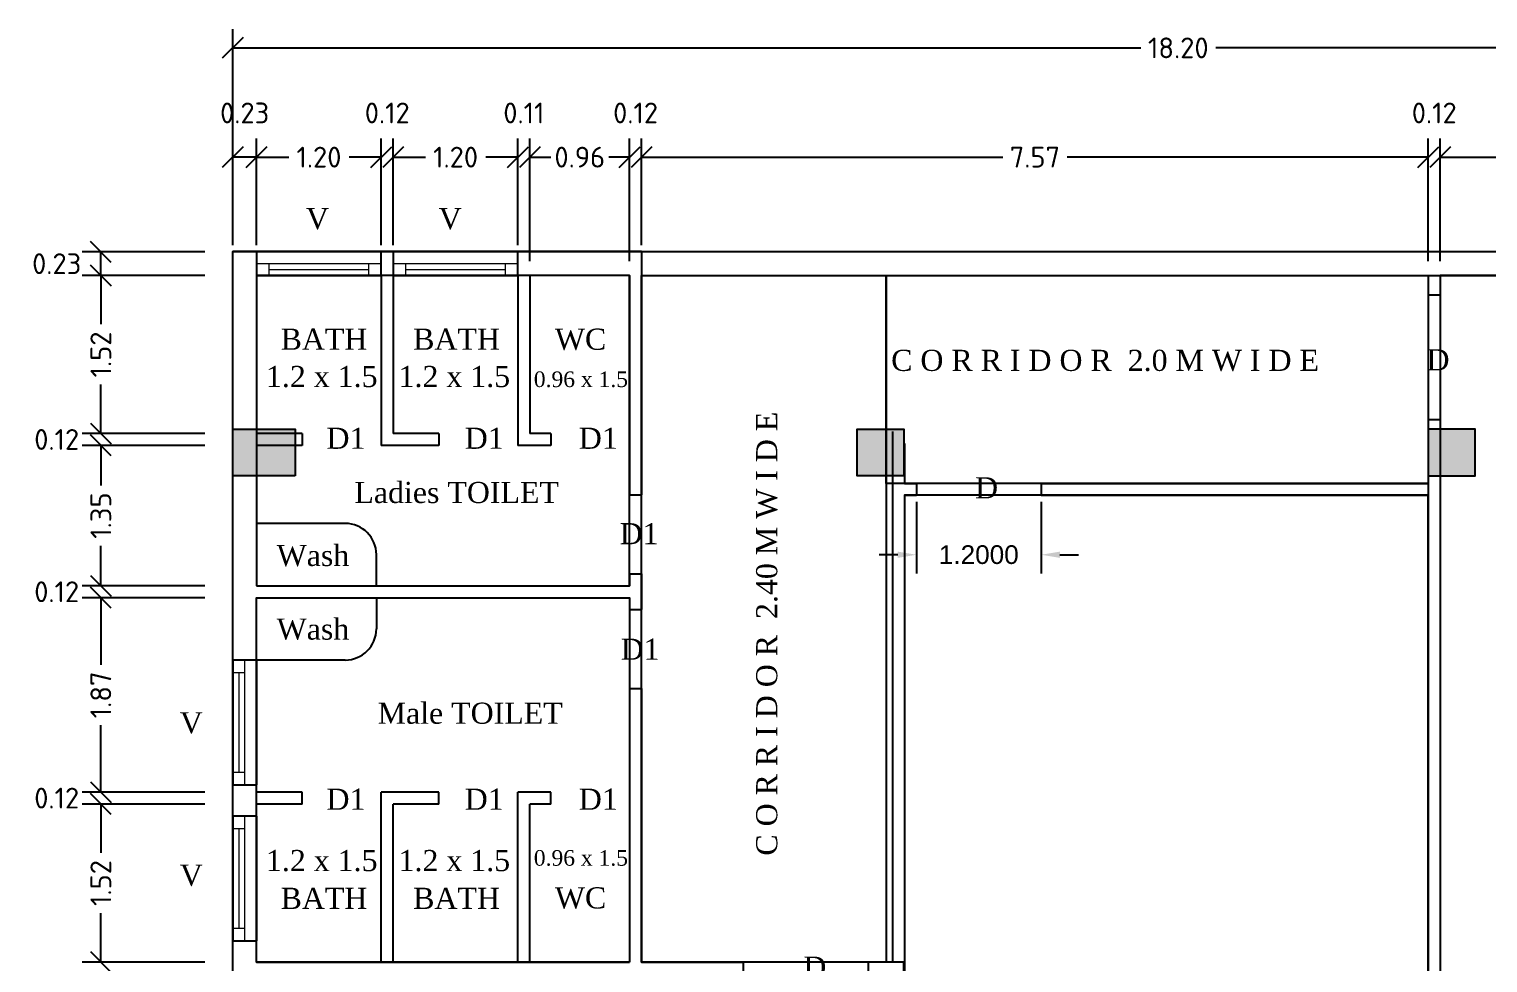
# Model space of a CAD drawing. Header units: metres. Extents: x 33037 to 87500, y -4470 to 25.
# Drawn here: x 87451.09 to 87465.13, y -4437.47 to -4428.49 of the extents above; entities that cross this region are included whole.
import ezdxf

# ---------------------------------------------------------------- set-up
doc = ezdxf.new("R2010")
doc.units = ezdxf.units.M
doc.header["$MEASUREMENT"] = 0
for name, color, linetype in [('BLK_1_FLR_1_BLT_UP_AREA', 18, 'Continuous'), ('BLK_1_FLR_1_CARPET_AREA', 18, 'Continuous'), ('BLK_1_FLR_1_EXIT_WIDTH_DOOR', 2, 'Continuous'), ('BLK_1_FLR_1_REGULAR_ROOM_1', 117, 'Continuous'), ('BLK_1_FLR_1_REGULAR_ROOM_2', 117, 'Continuous'), ('BLK_1_FLR_4_ROOF_AREA', 54, 'Continuous'), ('INVA-COLUMN', 1, 'Continuous')]:
    doc.layers.add(name, color=color, linetype=linetype)
for name, color, linetype, lineweight in [('BLK_1_LVL_1_BLDG_FOOT_PRINT', 1, 'Continuous', 5), ('INVA-HATCH', 251, 'Continuous', 5), ('INVA-WINDOW', 153, 'Continuous', 20)]:
    doc.layers.add(name, color=color, linetype=linetype, lineweight=lineweight)
doc.styles.add('ISO Proportional', font='isocpeur.ttf')
doc.styles.add('ROMANS', font='times.ttf')
doc.styles.get("Standard").update_dxf_attribs({"font": 'arial.ttf'})
doc.dimstyles.get("Standard").update_dxf_attribs({"dimtxt": 0.18, "dimasz": 0.18, "dimexe": 0.18, "dimexo": 0.0625, "dimgap": 0.09, "dimtad": 0, "dimtih": 1, "dimtoh": 1, "dimdec": 4, "dimzin": 0, "dimdsep": 46, "dimtxsty": 'Standard', "dimcen": 0.09, "dimadec": 0, "dimazin": 0, "dimtfac": 1, "dimtdec": 4, "dimtofl": 0, "dimtmove": 0, "dimatfit": 3, "dimfxl": 0, "dimtolj": 1, "dimtzin": 0, "dimarcsym": 0})
doc.dimstyles.new('T-roman', dxfattribs={"dimtxt": 0.2, "dimasz": 0.2, "dimexe": 0.18, "dimexo": 0.0625, "dimgap": 0.09, "dimtad": 0, "dimtoh": 1, "dimzin": 0, "dimdsep": 46, "dimtxsty": 'ISO Proportional', "dimblk": 'OBLIQUE', "dimcen": 0.09, "dimclrd": 5, "dimclre": 2, "dimclrt": 7, "dimadec": 0, "dimazin": 0, "dimtfac": 1, "dimtofl": 0, "dimtmove": 2, "dimatfit": 3, "dimldrblk": 'OBLIQUE', "dimfxl": 0, "dimtolj": 1, "dimtzin": 0, "dimarcsym": 0})

# ---------------------------------------------------------------- blocks, each defined once
blk = doc.blocks.new('4 col')
at = {"layer": 'INVA-HATCH', "ltscale": 2}
h = blk.add_hatch(color=253, dxfattribs=at)
h.dxf.hatch_style = 1
h.paths.add_polyline_path([(-5051471, 2224207), (-5051471, 2224807), (-5051921, 2224807), (-5051921, 2224207)])
h.paths.add_polyline_path([(-5044526, 2224207), (-5044526, 2224807), (-5044976, 2224807), (-5044976, 2224207)])
h.paths.add_polyline_path([(-5044526, 2219807), (-5044526, 2220257), (-5044976, 2220257), (-5044976, 2219807)])
h.paths.add_polyline_path([(-5051471, 2219807), (-5051471, 2220257), (-5051921, 2220257), (-5051921, 2219807)])
h.paths.add_polyline_path([(-5035678, 2224207), (-5035678, 2224807), (-5036128, 2224807), (-5036128, 2224207)])
h.paths.add_polyline_path([(-5035678, 2219807), (-5035678, 2220257), (-5036128, 2220257), (-5036128, 2219807)])
h.paths.add_polyline_path([(-5027728, 2224207), (-5027728, 2224807), (-5028178, 2224807), (-5028178, 2224207)])
h.paths.add_polyline_path([(-5027728, 2219807), (-5027728, 2220257), (-5028178, 2220257), (-5028178, 2219807)])
h.paths.add_polyline_path([(-5027728, 2214311), (-5027728, 2214761), (-5028178, 2214761), (-5028178, 2214311)])
h.paths.add_polyline_path([(-5027728, 2208301), (-5027728, 2208901), (-5028178, 2208901), (-5028178, 2208301)])
h.paths.add_polyline_path([(-5051471, 2208901), (-5051471, 2208301), (-5051921, 2208301), (-5051921, 2208901)])
h.paths.add_polyline_path([(-5051471, 2214761), (-5051471, 2214311), (-5051921, 2214311), (-5051921, 2214761)])
at = {"layer": 'INVA-COLUMN'}
for points in [[(-5051471, 2219807), (-5051471, 2220257), (-5051921, 2220257), (-5051921, 2219807)], [(-5051471, 2214761), (-5051471, 2214311), (-5051921, 2214311), (-5051921, 2214761)], [(-5051471, 2208901), (-5051471, 2208301), (-5051921, 2208301), (-5051921, 2208901)]]:
    blk.add_lwpolyline(points, close=True, dxfattribs=at)
blk = doc.blocks.new('window 4 feet')
at = {"layer": 'INVA-WINDOW', "ltscale": 4}
for p, q in [((330582.01, 65403.36), (330630, 65403.36)), ((330582.01, 65398.86), (330630, 65398.86)), ((330586.81, 65394.36), (330586.81, 65398.86)), ((330625.2, 65394.36), (330625.2, 65398.86)), ((330582.01, 65394.36), (330630, 65394.36)), ((330586.81, 65396.61), (330625.2, 65396.61))]:
    blk.add_line(p, q, dxfattribs=at)
blk = doc.blocks.new('_Oblique')
at = {"color": 0, "linetype": 'ByBlock', "lineweight": -2}
blk.add_line((-0.5, -0.5), (0.5, 0.5), dxfattribs=at)
blk = doc.blocks.new('*D297')
at = {"color": 2, "lineweight": -2}
for p, q in [((87452.78, -4430.634), (87451.6, -4430.634)), ((87452.78, -4430.86), (87451.6, -4430.86))]:
    blk.add_line(p, q, dxfattribs=at)
at = {"color": 5, "lineweight": -2}
blk.add_line((87451.78, -4430.86), (87451.78, -4430.634), dxfattribs=at)
at = {"layer": 'DEFPOINTS', "color": 0}
for p in [(87451.78, -4430.634), (87453.279, -4430.634), (87453.279, -4430.86)]:
    blk.add_point(p, dxfattribs=at)
at = {"color": 5, "lineweight": -2, "xscale": 0.2, "yscale": 0.2, "zscale": 0.2}
for p, rotation in [((87451.78, -4430.634), 90), ((87451.78, -4430.86), 270)]:
    blk.add_blockref('_Oblique', p, dxfattribs=dict(at, rotation=rotation))
at = {"color": 7, "insert": (87451.355, -4430.747), "char_height": 0.2, "attachment_point": 5, "style": 'ISO Proportional'}
blk.add_mtext('\\A1;0.23', dxfattribs=at)
blk = doc.blocks.new('*D306')
at = {"color": 2, "lineweight": -2}
for p, q in [((87453.049, -4430.568), (87453.049, -4429.542)), ((87453.279, -4430.568), (87453.279, -4429.542))]:
    blk.add_line(p, q, dxfattribs=at)
at = {"color": 5, "lineweight": -2}
blk.add_line((87453.279, -4429.722), (87453.049, -4429.722), dxfattribs=at)
at = {"layer": 'DEFPOINTS', "color": 0}
for p in [(87453.049, -4429.722), (87453.049, -4430.63), (87453.279, -4430.63)]:
    blk.add_point(p, dxfattribs=at)
at = {"color": 5, "lineweight": -2, "xscale": 0.2, "yscale": 0.2, "zscale": 0.2}
for p, rotation in [((87453.049, -4429.722), 180.0000366902154), ((87453.279, -4429.722), 3.66902154258e-05)]:
    blk.add_blockref('_Oblique', p, dxfattribs=dict(at, rotation=rotation))
at = {"color": 7, "insert": (87453.164, -4429.297), "char_height": 0.2, "attachment_point": 5, "style": 'ISO Proportional'}
blk.add_mtext('\\A1;0.23', dxfattribs=at)
blk = doc.blocks.new('*D307')
at = {"color": 2, "lineweight": -2}
for p, q in [((87453.279, -4430.568), (87453.279, -4429.542)), ((87454.479, -4430.568), (87454.479, -4429.542))]:
    blk.add_line(p, q, dxfattribs=at)
at = {"color": 5, "lineweight": -2}
for p, q in [((87453.279, -4429.722), (87453.589, -4429.722)), ((87454.479, -4429.722), (87454.169, -4429.722))]:
    blk.add_line(p, q, dxfattribs=at)
at = {"layer": 'DEFPOINTS', "color": 0}
for p in [(87454.479, -4429.722), (87453.279, -4430.63), (87454.479, -4430.63)]:
    blk.add_point(p, dxfattribs=at)
at = {"color": 5, "lineweight": -2, "xscale": 0.2, "yscale": 0.2, "zscale": 0.2, "rotation": 180}
blk.add_blockref('_Oblique', (87453.279, -4429.722), dxfattribs=at)
at = {"color": 5, "lineweight": -2, "xscale": 0.2, "yscale": 0.2, "zscale": 0.2}
blk.add_blockref('_Oblique', (87454.479, -4429.722), dxfattribs=at)
at = {"color": 7, "insert": (87453.879, -4429.722), "char_height": 0.2, "attachment_point": 5, "style": 'ISO Proportional'}
blk.add_mtext('\\A1;1.20', dxfattribs=at)
blk = doc.blocks.new('*D308')
at = {"color": 2, "lineweight": -2}
for p, q in [((87454.479, -4430.568), (87454.479, -4429.542)), ((87454.594, -4430.568), (87454.594, -4429.542))]:
    blk.add_line(p, q, dxfattribs=at)
at = {"color": 5, "lineweight": -2}
for p, q in [((87454.479, -4429.722), (87454.279, -4429.722)), ((87454.594, -4429.722), (87454.794, -4429.722))]:
    blk.add_line(p, q, dxfattribs=at)
at = {"layer": 'DEFPOINTS', "color": 0}
for p in [(87454.594, -4429.722), (87454.479, -4430.63), (87454.594, -4430.63)]:
    blk.add_point(p, dxfattribs=at)
at = {"color": 5, "lineweight": -2, "xscale": 0.2, "yscale": 0.2, "zscale": 0.2}
blk.add_blockref('_Oblique', (87454.479, -4429.722), dxfattribs=at)
at = {"color": 5, "lineweight": -2, "xscale": 0.2, "yscale": 0.2, "zscale": 0.2, "rotation": 180}
blk.add_blockref('_Oblique', (87454.594, -4429.722), dxfattribs=at)
at = {"color": 7, "insert": (87454.536, -4429.297), "char_height": 0.2, "attachment_point": 5, "style": 'ISO Proportional'}
blk.add_mtext('\\A1;0.12', dxfattribs=at)
blk = doc.blocks.new('*D309')
at = {"color": 2, "lineweight": -2}
for p, q in [((87454.594, -4430.568), (87454.594, -4429.542)), ((87455.794, -4430.568), (87455.794, -4429.542))]:
    blk.add_line(p, q, dxfattribs=at)
at = {"color": 5, "lineweight": -2}
for p, q in [((87454.594, -4429.722), (87454.904, -4429.722)), ((87455.794, -4429.722), (87455.484, -4429.722))]:
    blk.add_line(p, q, dxfattribs=at)
at = {"layer": 'DEFPOINTS', "color": 0}
for p in [(87455.794, -4429.722), (87454.594, -4430.63), (87455.794, -4430.63)]:
    blk.add_point(p, dxfattribs=at)
at = {"color": 5, "lineweight": -2, "xscale": 0.2, "yscale": 0.2, "zscale": 0.2, "rotation": 180}
blk.add_blockref('_Oblique', (87454.594, -4429.722), dxfattribs=at)
at = {"color": 5, "lineweight": -2, "xscale": 0.2, "yscale": 0.2, "zscale": 0.2}
blk.add_blockref('_Oblique', (87455.794, -4429.722), dxfattribs=at)
at = {"color": 7, "insert": (87455.194, -4429.722), "char_height": 0.2, "attachment_point": 5, "style": 'ISO Proportional'}
blk.add_mtext('\\A1;1.20', dxfattribs=at)
blk = doc.blocks.new('*D310')
at = {"color": 2, "lineweight": -2}
for p, q in [((87455.794, -4430.568), (87455.794, -4429.542)), ((87455.909, -4430.722), (87455.909, -4429.542))]:
    blk.add_line(p, q, dxfattribs=at)
at = {"color": 5, "lineweight": -2}
for p, q in [((87455.794, -4429.722), (87455.594, -4429.722)), ((87455.909, -4429.722), (87456.109, -4429.722))]:
    blk.add_line(p, q, dxfattribs=at)
at = {"layer": 'DEFPOINTS', "color": 0}
for p in [(87455.909, -4429.722), (87455.794, -4430.63), (87455.909, -4430.86)]:
    blk.add_point(p, dxfattribs=at)
at = {"color": 5, "lineweight": -2, "xscale": 0.2, "yscale": 0.2, "zscale": 0.2}
blk.add_blockref('_Oblique', (87455.794, -4429.722), dxfattribs=at)
at = {"color": 5, "lineweight": -2, "xscale": 0.2, "yscale": 0.2, "zscale": 0.2, "rotation": 180}
blk.add_blockref('_Oblique', (87455.909, -4429.722), dxfattribs=at)
at = {"color": 7, "insert": (87455.851, -4429.297), "char_height": 0.2, "attachment_point": 5, "style": 'ISO Proportional'}
blk.add_mtext('\\A1;0.11', dxfattribs=at)
blk = doc.blocks.new('*D311')
at = {"color": 2, "lineweight": -2}
for p, q in [((87455.909, -4430.722), (87455.909, -4429.542)), ((87456.869, -4430.722), (87456.869, -4429.542))]:
    blk.add_line(p, q, dxfattribs=at)
at = {"color": 5, "lineweight": -2}
for p, q in [((87455.909, -4429.722), (87456.079, -4429.722)), ((87456.869, -4429.722), (87456.699, -4429.722))]:
    blk.add_line(p, q, dxfattribs=at)
at = {"layer": 'DEFPOINTS', "color": 0}
for p in [(87456.869, -4429.722), (87455.909, -4430.86), (87456.869, -4430.86)]:
    blk.add_point(p, dxfattribs=at)
at = {"color": 5, "lineweight": -2, "xscale": 0.2, "yscale": 0.2, "zscale": 0.2, "rotation": 180}
blk.add_blockref('_Oblique', (87455.909, -4429.722), dxfattribs=at)
at = {"color": 5, "lineweight": -2, "xscale": 0.2, "yscale": 0.2, "zscale": 0.2}
blk.add_blockref('_Oblique', (87456.869, -4429.722), dxfattribs=at)
at = {"color": 7, "insert": (87456.389, -4429.722), "char_height": 0.2, "attachment_point": 5, "style": 'ISO Proportional'}
blk.add_mtext('\\A1;0.96', dxfattribs=at)
blk = doc.blocks.new('*D312')
at = {"color": 2, "lineweight": -2}
for p, q in [((87456.869, -4430.722), (87456.869, -4429.542)), ((87456.984, -4430.568), (87456.984, -4429.542))]:
    blk.add_line(p, q, dxfattribs=at)
at = {"color": 5, "lineweight": -2}
for p, q in [((87456.869, -4429.722), (87456.669, -4429.722)), ((87456.984, -4429.722), (87457.184, -4429.722))]:
    blk.add_line(p, q, dxfattribs=at)
at = {"layer": 'DEFPOINTS', "color": 0}
for p in [(87456.984, -4429.722), (87456.984, -4430.63), (87456.869, -4430.86)]:
    blk.add_point(p, dxfattribs=at)
at = {"color": 5, "lineweight": -2, "xscale": 0.2, "yscale": 0.2, "zscale": 0.2}
blk.add_blockref('_Oblique', (87456.869, -4429.722), dxfattribs=at)
at = {"color": 5, "lineweight": -2, "xscale": 0.2, "yscale": 0.2, "zscale": 0.2, "rotation": 180}
blk.add_blockref('_Oblique', (87456.984, -4429.722), dxfattribs=at)
at = {"color": 7, "insert": (87456.926, -4429.297), "char_height": 0.2, "attachment_point": 5, "style": 'ISO Proportional'}
blk.add_mtext('\\A1;0.12', dxfattribs=at)
blk = doc.blocks.new('*D313')
at = {"color": 2, "lineweight": -2}
for p, q in [((87456.984, -4430.568), (87456.984, -4429.542)), ((87464.555, -4430.722), (87464.555, -4429.542))]:
    blk.add_line(p, q, dxfattribs=at)
at = {"color": 5, "lineweight": -2}
for p, q in [((87456.984, -4429.722), (87460.459, -4429.722)), ((87464.555, -4429.722), (87461.079, -4429.722))]:
    blk.add_line(p, q, dxfattribs=at)
at = {"layer": 'DEFPOINTS', "color": 0}
for p in [(87464.555, -4429.722), (87456.984, -4430.63), (87464.555, -4430.86)]:
    blk.add_point(p, dxfattribs=at)
at = {"color": 5, "lineweight": -2, "xscale": 0.2, "yscale": 0.2, "zscale": 0.2, "rotation": 180}
blk.add_blockref('_Oblique', (87456.984, -4429.722), dxfattribs=at)
at = {"color": 5, "lineweight": -2, "xscale": 0.2, "yscale": 0.2, "zscale": 0.2}
blk.add_blockref('_Oblique', (87464.555, -4429.722), dxfattribs=at)
at = {"color": 7, "insert": (87460.769, -4429.722), "char_height": 0.2, "attachment_point": 5, "style": 'ISO Proportional'}
blk.add_mtext('\\A1;7.57', dxfattribs=at)
blk = doc.blocks.new('*D314')
at = {"color": 2, "lineweight": -2}
for p, q in [((87464.555, -4430.722), (87464.555, -4429.542)), ((87464.67, -4430.722), (87464.67, -4429.542))]:
    blk.add_line(p, q, dxfattribs=at)
at = {"color": 5, "lineweight": -2}
for p, q in [((87464.555, -4429.722), (87464.355, -4429.722)), ((87464.67, -4429.722), (87464.87, -4429.722))]:
    blk.add_line(p, q, dxfattribs=at)
at = {"layer": 'DEFPOINTS', "color": 0}
for p in [(87464.67, -4429.722), (87464.555, -4430.86), (87464.67, -4430.86)]:
    blk.add_point(p, dxfattribs=at)
at = {"color": 5, "lineweight": -2, "xscale": 0.2, "yscale": 0.2, "zscale": 0.2}
blk.add_blockref('_Oblique', (87464.555, -4429.722), dxfattribs=at)
at = {"color": 5, "lineweight": -2, "xscale": 0.2, "yscale": 0.2, "zscale": 0.2, "rotation": 180}
blk.add_blockref('_Oblique', (87464.67, -4429.722), dxfattribs=at)
at = {"color": 7, "insert": (87464.612, -4429.297), "char_height": 0.2, "attachment_point": 5, "style": 'ISO Proportional'}
blk.add_mtext('\\A1;0.12', dxfattribs=at)
blk = doc.blocks.new('*D315')
at = {"color": 2, "lineweight": -2}
for p, q in [((87464.67, -4430.722), (87464.67, -4429.542)), ((87471.019, -4430.722), (87471.019, -4429.542))]:
    blk.add_line(p, q, dxfattribs=at)
at = {"color": 5, "lineweight": -2}
for p, q in [((87464.67, -4429.722), (87467.534, -4429.722)), ((87471.019, -4429.722), (87468.154, -4429.722))]:
    blk.add_line(p, q, dxfattribs=at)
at = {"layer": 'DEFPOINTS', "color": 0}
for p in [(87471.019, -4429.722), (87464.67, -4430.86), (87471.019, -4430.86)]:
    blk.add_point(p, dxfattribs=at)
at = {"color": 5, "lineweight": -2, "xscale": 0.2, "yscale": 0.2, "zscale": 0.2, "rotation": 180}
blk.add_blockref('_Oblique', (87464.67, -4429.722), dxfattribs=at)
at = {"color": 5, "lineweight": -2, "xscale": 0.2, "yscale": 0.2, "zscale": 0.2}
blk.add_blockref('_Oblique', (87471.019, -4429.722), dxfattribs=at)
at = {"color": 7, "insert": (87467.844, -4429.722), "char_height": 0.2, "attachment_point": 5, "style": 'ISO Proportional'}
blk.add_mtext('\\A1;6.35', dxfattribs=at)
blk = doc.blocks.new('*D317')
at = {"color": 2, "lineweight": -2}
for p, q in [((87452.78, -4430.86), (87451.6, -4430.86)), ((87452.78, -4432.38), (87451.6, -4432.38))]:
    blk.add_line(p, q, dxfattribs=at)
at = {"color": 5, "lineweight": -2}
for p, q in [((87451.78, -4430.86), (87451.78, -4431.33)), ((87451.78, -4432.38), (87451.78, -4431.91))]:
    blk.add_line(p, q, dxfattribs=at)
at = {"layer": 'DEFPOINTS', "color": 0}
for p in [(87453.279, -4430.86), (87451.78, -4432.38), (87453.279, -4432.38)]:
    blk.add_point(p, dxfattribs=at)
at = {"color": 5, "lineweight": -2, "xscale": 0.2, "yscale": 0.2, "zscale": 0.2}
for p, rotation in [((87451.78, -4430.86), 90), ((87451.78, -4432.38), 270)]:
    blk.add_blockref('_Oblique', p, dxfattribs=dict(at, rotation=rotation))
at = {"color": 7, "insert": (87451.78, -4431.62), "char_height": 0.2, "attachment_point": 5, "rotation": 90, "style": 'ISO Proportional'}
blk.add_mtext('\\A1;1.52', dxfattribs=at)
blk = doc.blocks.new('*D318')
at = {"color": 5, "lineweight": -2}
for p, q in [((87451.78, -4432.38), (87451.78, -4432.18)), ((87451.78, -4432.495), (87451.78, -4432.695))]:
    blk.add_line(p, q, dxfattribs=at)
at = {"color": 2, "lineweight": -2}
for p, q in [((87452.78, -4432.38), (87451.6, -4432.38)), ((87452.78, -4432.495), (87451.6, -4432.495))]:
    blk.add_line(p, q, dxfattribs=at)
at = {"layer": 'DEFPOINTS', "color": 0}
for p in [(87451.78, -4432.495), (87453.279, -4432.38), (87453.279, -4432.495)]:
    blk.add_point(p, dxfattribs=at)
at = {"color": 5, "lineweight": -2, "xscale": 0.2, "yscale": 0.2, "zscale": 0.2}
for p, rotation in [((87451.78, -4432.38), 270), ((87451.78, -4432.495), 90)]:
    blk.add_blockref('_Oblique', p, dxfattribs=dict(at, rotation=rotation))
at = {"color": 7, "insert": (87451.355, -4432.438), "char_height": 0.2, "attachment_point": 5, "style": 'ISO Proportional'}
blk.add_mtext('\\A1;0.12', dxfattribs=at)
blk = doc.blocks.new('*D319')
at = {"color": 2, "lineweight": -2}
for p, q in [((87452.78, -4432.495), (87451.6, -4432.495)), ((87452.78, -4433.845), (87451.6, -4433.845))]:
    blk.add_line(p, q, dxfattribs=at)
at = {"color": 5, "lineweight": -2}
for p, q in [((87451.78, -4432.495), (87451.78, -4432.88)), ((87451.78, -4433.845), (87451.78, -4433.46))]:
    blk.add_line(p, q, dxfattribs=at)
at = {"layer": 'DEFPOINTS', "color": 0}
for p in [(87453.279, -4432.495), (87451.78, -4433.845), (87453.279, -4433.845)]:
    blk.add_point(p, dxfattribs=at)
at = {"color": 5, "lineweight": -2, "xscale": 0.2, "yscale": 0.2, "zscale": 0.2}
for p, rotation in [((87451.78, -4432.495), 90), ((87451.78, -4433.845), 270)]:
    blk.add_blockref('_Oblique', p, dxfattribs=dict(at, rotation=rotation))
at = {"color": 7, "insert": (87451.78, -4433.17), "char_height": 0.2, "attachment_point": 5, "rotation": 90, "style": 'ISO Proportional'}
blk.add_mtext('\\A1;1.35', dxfattribs=at)
blk = doc.blocks.new('*D320')
at = {"color": 5, "lineweight": -2}
for p, q in [((87451.78, -4433.845), (87451.78, -4433.645)), ((87451.78, -4433.96), (87451.78, -4434.16))]:
    blk.add_line(p, q, dxfattribs=at)
at = {"color": 2, "lineweight": -2}
for p, q in [((87452.78, -4433.845), (87451.6, -4433.845)), ((87452.78, -4433.96), (87451.6, -4433.96))]:
    blk.add_line(p, q, dxfattribs=at)
at = {"layer": 'DEFPOINTS', "color": 0}
for p in [(87453.279, -4433.845), (87451.78, -4433.96), (87453.279, -4433.96)]:
    blk.add_point(p, dxfattribs=at)
at = {"color": 5, "lineweight": -2, "xscale": 0.2, "yscale": 0.2, "zscale": 0.2}
for p, rotation in [((87451.78, -4433.845), 270), ((87451.78, -4433.96), 90)]:
    blk.add_blockref('_Oblique', p, dxfattribs=dict(at, rotation=rotation))
at = {"color": 7, "insert": (87451.355, -4433.903), "char_height": 0.2, "attachment_point": 5, "style": 'ISO Proportional'}
blk.add_mtext('\\A1;0.12', dxfattribs=at)
blk = doc.blocks.new('*D321')
at = {"color": 2, "lineweight": -2}
for p, q in [((87452.78, -4433.96), (87451.6, -4433.96)), ((87452.78, -4435.83), (87451.6, -4435.83))]:
    blk.add_line(p, q, dxfattribs=at)
at = {"color": 5, "lineweight": -2}
for p, q in [((87451.78, -4433.96), (87451.78, -4434.605)), ((87451.78, -4435.83), (87451.78, -4435.185))]:
    blk.add_line(p, q, dxfattribs=at)
at = {"layer": 'DEFPOINTS', "color": 0}
for p in [(87453.279, -4433.96), (87451.78, -4435.83), (87453.279, -4435.83)]:
    blk.add_point(p, dxfattribs=at)
at = {"color": 5, "lineweight": -2, "xscale": 0.2, "yscale": 0.2, "zscale": 0.2}
for p, rotation in [((87451.78, -4433.96), 90), ((87451.78, -4435.83), 270)]:
    blk.add_blockref('_Oblique', p, dxfattribs=dict(at, rotation=rotation))
at = {"color": 7, "insert": (87451.78, -4434.895), "char_height": 0.2, "attachment_point": 5, "rotation": 90, "style": 'ISO Proportional'}
blk.add_mtext('\\A1;1.87', dxfattribs=at)
blk = doc.blocks.new('*D322')
at = {"color": 5, "lineweight": -2}
for p, q in [((87451.78, -4435.83), (87451.78, -4435.63)), ((87451.78, -4435.945), (87451.78, -4436.145))]:
    blk.add_line(p, q, dxfattribs=at)
at = {"color": 2, "lineweight": -2}
for p, q in [((87452.78, -4435.83), (87451.6, -4435.83)), ((87452.78, -4435.945), (87451.6, -4435.945))]:
    blk.add_line(p, q, dxfattribs=at)
at = {"layer": 'DEFPOINTS', "color": 0}
for p in [(87453.279, -4435.83), (87451.78, -4435.945), (87453.279, -4435.945)]:
    blk.add_point(p, dxfattribs=at)
at = {"color": 5, "lineweight": -2, "xscale": 0.2, "yscale": 0.2, "zscale": 0.2}
for p, rotation in [((87451.78, -4435.83), 270), ((87451.78, -4435.945), 90)]:
    blk.add_blockref('_Oblique', p, dxfattribs=dict(at, rotation=rotation))
at = {"color": 7, "insert": (87451.355, -4435.888), "char_height": 0.2, "attachment_point": 5, "style": 'ISO Proportional'}
blk.add_mtext('\\A1;0.12', dxfattribs=at)
blk = doc.blocks.new('*D323')
at = {"color": 2, "lineweight": -2}
for p, q in [((87452.78, -4435.945), (87451.6, -4435.945)), ((87452.78, -4437.465), (87451.6, -4437.465))]:
    blk.add_line(p, q, dxfattribs=at)
at = {"color": 5, "lineweight": -2}
for p, q in [((87451.78, -4435.945), (87451.78, -4436.415)), ((87451.78, -4437.465), (87451.78, -4436.995))]:
    blk.add_line(p, q, dxfattribs=at)
at = {"layer": 'DEFPOINTS', "color": 0}
for p in [(87453.279, -4435.945), (87451.78, -4437.465), (87453.279, -4437.465)]:
    blk.add_point(p, dxfattribs=at)
at = {"color": 5, "lineweight": -2, "xscale": 0.2, "yscale": 0.2, "zscale": 0.2}
for p, rotation in [((87451.78, -4435.945), 90), ((87451.78, -4437.465), 270)]:
    blk.add_blockref('_Oblique', p, dxfattribs=dict(at, rotation=rotation))
at = {"color": 7, "insert": (87451.78, -4436.705), "char_height": 0.2, "attachment_point": 5, "rotation": 90, "style": 'ISO Proportional'}
blk.add_mtext('\\A1;1.52', dxfattribs=at)
blk = doc.blocks.new('*D328')
at = {"color": 2, "lineweight": -2}
for p, q in [((87453.049, -4429.671), (87453.049, -4428.491)), ((87471.249, -4429.671), (87471.249, -4428.491))]:
    blk.add_line(p, q, dxfattribs=at)
at = {"color": 5, "lineweight": -2}
for p, q in [((87453.049, -4428.671), (87461.789, -4428.671)), ((87471.249, -4428.671), (87462.509, -4428.671))]:
    blk.add_line(p, q, dxfattribs=at)
at = {"layer": 'DEFPOINTS', "color": 0}
for p in [(87471.249, -4428.671), (87453.049, -4430.63), (87471.249, -4430.63)]:
    blk.add_point(p, dxfattribs=at)
at = {"color": 5, "lineweight": -2, "xscale": 0.2, "yscale": 0.2, "zscale": 0.2, "rotation": 180}
blk.add_blockref('_Oblique', (87453.049, -4428.671), dxfattribs=at)
at = {"color": 5, "lineweight": -2, "xscale": 0.2, "yscale": 0.2, "zscale": 0.2}
blk.add_blockref('_Oblique', (87471.249, -4428.671), dxfattribs=at)
at = {"color": 7, "insert": (87462.149, -4428.671), "char_height": 0.2, "attachment_point": 5, "style": 'ISO Proportional'}
blk.add_mtext('\\A1;18.20', dxfattribs=at)
blk = doc.blocks.new('*D364')
at = {"layer": 'BLK_1_FLR_1_EXIT_WIDTH_DOOR', "color": 0, "lineweight": -2}
for p, q in [((87459.629, -4433.038), (87459.629, -4433.727)), ((87460.829, -4433.038), (87460.829, -4433.727)), ((87459.449, -4433.547), (87459.269, -4433.547)), ((87461.009, -4433.547), (87461.189, -4433.547))]:
    blk.add_line(p, q, dxfattribs=at)
at = {"layer": 'BLK_1_FLR_1_EXIT_WIDTH_DOOR', "color": 0}
for points in [[(87459.449, -4433.517), (87459.449, -4433.577), (87459.629, -4433.547)], [(87461.009, -4433.517), (87461.009, -4433.577), (87460.829, -4433.547)]]:
    blk.add_solid(points, dxfattribs=at)
at = {"layer": 'DEFPOINTS', "color": 0}
for p in [(87459.629, -4432.975), (87460.829, -4432.975), (87460.829, -4433.547)]:
    blk.add_point(p, dxfattribs=at)
at = {"layer": 'BLK_1_FLR_1_EXIT_WIDTH_DOOR', "color": 0, "insert": (87460.229, -4433.547), "char_height": 0.18, "attachment_point": 5}
blk.add_mtext('\\A1;1.2000', dxfattribs=at)

msp = doc.modelspace()

# ---------------------------------------------------------------- linework, layer by layer
at = {"color": 0}
for p, q in [((87453.04902, -4434.56009), (87453.04902, -4430.6303)), ((87456.98397, -4430.6303), (87453.04902, -4430.6303)), ((87453.27897, -4430.6303), (87453.27897, -4430.8603)), ((87454.47897, -4430.8603), (87454.47897, -4430.6303)), ((87454.59397, -4430.6303), (87454.59397, -4430.8603)), ((87455.79397, -4430.8603), (87455.79397, -4430.6303)), ((87456.98397, -4430.6303), (87471.24897, -4430.6303)), ((87456.98397, -4430.6303), (87456.98397, -4432.97008)), ((87453.27897, -4430.8603), (87453.279, -4433.84509)), ((87456.86897, -4430.8603), (87453.27897, -4430.8603)), ((87454.47897, -4430.86029), (87454.47899, -4432.4953)), ((87454.59397, -4430.86029), (87454.59399, -4432.3803)), ((87455.79397, -4430.86028), (87455.79399, -4432.4953)), ((87455.90897, -4430.86028), (87455.90899, -4432.3803)), ((87456.86897, -4430.8603), (87456.86897, -4432.97008)), ((87456.98397, -4430.8603), (87471.01897, -4430.8603)), ((87464.55466, -4430.8603), (87464.55466, -4431.0453)), ((87464.66966, -4430.8603), (87464.66966, -4431.0453)), ((87464.55466, -4431.0453), (87464.66966, -4431.0453)), ((87459.39886, -4432.3603), (87459.39886, -4437.46503)), ((87464.55466, -4432.2453), (87464.55466, -4432.3603)), ((87464.55466, -4432.2453), (87464.66966, -4432.2453)), ((87464.66966, -4432.2453), (87464.66966, -4456.30026)), ((87453.71899, -4432.3803), (87453.27897, -4432.3803)), ((87453.71899, -4432.4953), (87453.27897, -4432.4953)), ((87453.71899, -4432.3803), (87453.71899, -4432.49531)), ((87455.03399, -4432.4953), (87454.47899, -4432.4953)), ((87455.03399, -4432.3803), (87454.59399, -4432.3803)), ((87455.03399, -4432.3803), (87455.03399, -4432.49531)), ((87456.10897, -4432.4953), (87455.79399, -4432.4953)), ((87456.10897, -4432.3803), (87455.90899, -4432.3803)), ((87456.10897, -4432.3803), (87456.10897, -4432.4953)), ((87459.51386, -4432.4753), (87459.51386, -4432.8603)), ((87464.55466, -4432.4753), (87464.55466, -4456.30026)), ((87459.51386, -4432.8603), (87459.62886, -4432.8603)), ((87459.62886, -4432.8603), (87459.62886, -4432.9753)), ((87460.82886, -4432.8603), (87464.55466, -4432.8603)), ((87460.82886, -4432.8603), (87460.82886, -4432.9753)), ((87456.86897, -4432.97008), (87456.98397, -4432.97008)), ((87459.51386, -4432.9753), (87459.62886, -4432.9753)), ((87459.51386, -4432.9753), (87459.51386, -4437.46503)), ((87460.82886, -4432.9753), (87464.55466, -4432.9753)), ((87454.13152, -4433.24509), (87453.27899, -4433.24509)), ((87454.43152, -4433.84509), (87454.43152, -4433.54509)), ((87456.86897, -4433.73008), (87456.86897, -4433.84509)), ((87456.86897, -4433.73008), (87456.98397, -4433.73008)), ((87456.98397, -4433.73008), (87456.98397, -4434.07508)), ((87453.27899, -4433.84509), (87456.86897, -4433.84509)), ((87453.27902, -4433.96009), (87456.86897, -4433.96009)), ((87453.27902, -4434.56009), (87453.27902, -4433.96009)), ((87454.43152, -4433.96009), (87454.43152, -4434.26009)), ((87456.86897, -4433.96008), (87456.86897, -4434.07508)), ((87456.86897, -4434.07508), (87456.98397, -4434.07508)), ((87453.27902, -4434.56009), (87453.04902, -4434.56009)), ((87454.13152, -4434.56009), (87453.2793, -4434.56009)), ((87456.86897, -4434.83458), (87456.86897, -4437.46503)), ((87456.86897, -4434.83458), (87456.98397, -4434.83458)), ((87456.98397, -4434.83458), (87456.98397, -4437.46503)), ((87453.04902, -4437.88003), (87453.04902, -4435.76009)), ((87453.04902, -4435.76009), (87453.27902, -4435.76009)), ((87453.71899, -4435.83), (87453.27897, -4435.83)), ((87453.27902, -4437.46503), (87453.27902, -4435.76009)), ((87453.71899, -4435.945), (87453.71899, -4435.82999)), ((87454.47897, -4437.46501), (87454.47899, -4435.83)), ((87455.03399, -4435.83), (87454.47899, -4435.83)), ((87455.03399, -4435.945), (87455.03399, -4435.82999)), ((87455.79397, -4437.46502), (87455.79399, -4435.83)), ((87456.10897, -4435.83), (87455.79399, -4435.83)), ((87456.10897, -4435.945), (87456.10897, -4435.83)), ((87453.71899, -4435.945), (87453.27897, -4435.945)), ((87454.59397, -4437.46501), (87454.59399, -4435.945)), ((87455.03399, -4435.945), (87454.59399, -4435.945)), ((87455.90897, -4437.46503), (87455.90899, -4435.945)), ((87456.10897, -4435.945), (87455.90899, -4435.945)), ((87453.27902, -4436.06039), (87453.04902, -4436.06039)), ((87453.04902, -4437.26039), (87453.27902, -4437.26039)), ((87453.27902, -4437.46503), (87456.86897, -4437.46503)), ((87456.98397, -4437.46503), (87457.96397, -4437.46503)), ((87457.96397, -4437.58003), (87457.96397, -4437.46503)), ((87459.50894, -4437.46503), (87459.16397, -4437.46503)), ((87459.16397, -4437.46503), (87459.16397, -4437.58003)), ((87459.50894, -4443.81007), (87459.50894, -4437.46503))]:
    msp.add_line(p, q, dxfattribs=at)
for points in [[(87453.27897, -4430.6303), (87454.47897, -4430.6303)], [(87454.59397, -4430.6303), (87455.79397, -4430.6303)], [(87453.27897, -4430.8603), (87454.47897, -4430.8603)], [(87454.59397, -4430.8603), (87455.79397, -4430.8603)], [(87453.04902, -4434.56009), (87453.04902, -4435.76009)], [(87453.27902, -4434.56009), (87453.27902, -4435.76009)], [(87453.04902, -4436.06039), (87453.04902, -4437.26039)], [(87453.27902, -4436.06039), (87453.27902, -4437.26039)]]:
    msp.add_lwpolyline(points, dxfattribs=at)
for centre, start, end in [((87454.13152, -4433.54509), 0, 90), ((87454.13152, -4434.26009), 270, 0)]:
    msp.add_arc(centre, 0.3, start, end, dxfattribs=at)
at = {"layer": 'BLK_1_FLR_1_BLT_UP_AREA', "color": 18}
msp.add_lwpolyline([(87471.24897, -4456.53026), (87453.04902, -4456.53026), (87453.04902, -4430.6303), (87471.24897, -4430.6303)], close=True, dxfattribs=at)
at = {"layer": 'BLK_1_FLR_1_CARPET_AREA', "color": 18}
for points in [[(87453.27902, -4433.84509), (87456.86897, -4433.84509), (87456.86897, -4430.8603), (87453.27902, -4430.8603)], [(87459.33646, -4437.46503), (87456.98397, -4437.46503), (87456.98397, -4430.8603), (87459.33646, -4430.8603)], [(87464.55466, -4432.8603), (87459.33646, -4432.8603), (87459.33646, -4430.8603), (87464.55466, -4430.8603)], [(87464.66966, -4456.30026), (87471.01897, -4456.30026), (87471.01897, -4430.8603), (87464.66966, -4430.8603)], [(87464.55466, -4456.30526), (87464.55466, -4432.9753), (87459.51386, -4432.9753), (87459.51386, -4443.81007), (87453.27902, -4443.81007), (87453.27902, -4456.30026)], [(87456.86897, -4437.46503), (87453.27902, -4437.46503), (87453.27902, -4433.96009), (87456.86897, -4433.96009)]]:
    msp.add_lwpolyline(points, close=True, dxfattribs=at)
at = {"layer": 'BLK_1_FLR_1_REGULAR_ROOM_1', "color": 2}
msp.add_lwpolyline([(87464.55466, -4456.30526), (87464.55466, -4432.9753), (87459.51386, -4432.9753), (87459.51386, -4443.81007), (87453.27902, -4443.81007), (87453.27902, -4456.30026)], close=True, dxfattribs=at)
at = {"layer": 'BLK_1_FLR_1_REGULAR_ROOM_2', "color": 2}
msp.add_lwpolyline([(87464.66966, -4456.30026), (87471.01897, -4456.30026), (87471.01897, -4430.8603), (87464.66966, -4430.8603)], close=True, dxfattribs=at)
at = {"layer": 'BLK_1_FLR_4_ROOF_AREA'}
msp.add_lwpolyline([(87471.24897, -4456.53026), (87453.04902, -4456.53026), (87453.04902, -4430.6303), (87471.24897, -4430.6303)], close=True, dxfattribs=at)
at = {"layer": 'BLK_1_LVL_1_BLDG_FOOT_PRINT'}
msp.add_lwpolyline([(87471.24897, -4456.53026), (87453.04902, -4456.53026), (87453.04902, -4430.6303), (87471.24897, -4430.6303)], close=True, dxfattribs=at)

# ---------------------------------------------------------------- block references
at = {"color": 0, "xscale": 0.0250063393018665, "yscale": 0.0250063393018665, "zscale": 0.0250063393018665}
for p in [(79186.63305, -6066.13278), (79187.94805, -6066.13278)]:
    msp.add_blockref('window 4 feet', p, dxfattribs=at)
at = {"color": 0, "rotation": 270}
for name, p, xscale, yscale, zscale in [('4 col', (85244.74803, -9484.25838), 0.001, 0.001, 0.001), ('window 4 feet', (85817.77654, 3832.08583), 0.0250063393018665, 0.0250063393018665, 0.0250063393018665), ('window 4 feet', (85817.77654, 3830.58554), 0.0250063393018665, 0.0250063393018665, 0.0250063393018665)]:
    msp.add_blockref(name, p, dxfattribs=dict(at, xscale=xscale, yscale=yscale, zscale=zscale))

# ---------------------------------------------------------------- texts
at = {"color": 0, "style": 'ROMANS'}
for s, height, p in [('V', 0.2032, (87453.75376, -4430.41482)), ('V', 0.2032, (87455.03128, -4430.41482)), ('BATH', 0.2032, (87453.50983, -4431.57478)), ('BATH', 0.2032, (87454.78595, -4431.57478)), ('WC', 0.2032, (87456.14961, -4431.57478)), ('C O R R I D O R  2.0 M W I D E', 0.2032, (87459.38561, -4431.77852)), ('D', 0.2032, (87464.53795, -4431.77336)), ('1.2 x 1.5', 0.2032, (87453.36866, -4431.93372)), ('1.2 x 1.5', 0.2032, (87454.64479, -4431.93372)), ('0.96 x 1.5', 0.15, (87455.94685, -4431.93372)), ('D1', 0.2032, (87453.95146, -4432.52782)), ('D1', 0.2032, (87455.28177, -4432.52782)), ('D1', 0.2032, (87456.37971, -4432.52782)), ('Ladies TOILET', 0.2032, (87454.22012, -4433.04959)), ('D', 0.2032, (87460.19346, -4433.00448)), ('D1', 0.2032, (87456.77234, -4433.4456)), ('Wash', 0.2032, (87453.4718, -4433.65543)), ('Wash', 0.2032, (87453.4718, -4434.36357)), ('D1', 0.2032, (87456.78195, -4434.55682)), ('Male TOILET', 0.2032, (87454.44395, -4435.17286)), ('V', 0.2032, (87452.53966, -4435.26501)), ('D1', 0.2032, (87453.95146, -4436.00024)), ('D1', 0.2032, (87455.28177, -4436.00024)), ('D1', 0.2032, (87456.37971, -4436.00024)), ('1.2 x 1.5', 0.2032, (87453.36866, -4436.59025)), ('1.2 x 1.5', 0.2032, (87454.64479, -4436.59025)), ('0.96 x 1.5', 0.15, (87455.94685, -4436.53823)), ('V', 0.2032, (87452.53966, -4436.73048)), ('BATH', 0.2032, (87453.50983, -4436.95372)), ('BATH', 0.2032, (87454.78595, -4436.95372)), ('WC', 0.2032, (87456.14961, -4436.94918)), ('D', 0.2032, (87458.54024, -4437.61525))]:
    msp.add_text(s, height=height, dxfattribs=at).set_placement(p)
msp.add_text('C O R R I D O R  2.40 M W I D E', height=0.2032, rotation=90, dxfattribs=at).set_placement((87458.28954, -4436.44166))

# ---------------------------------------------------------------- dimensions: what is measured, and where the dimension line sits
at = {"color": 0}
for p1, p2, distance, picture, middle in [((87453.04902, -4430.6303), (87471.24897, -4430.6303), 1.95918, '*D328', (87462.149, -4428.67112)), ((87453.27897, -4430.6303), (87453.04902, -4430.6303), -0.90816, '*D306', (87453.164, -4429.29714)), ((87453.27897, -4430.8603), (87453.27897, -4430.63418), 1.49865, '*D297', (87451.35532, -4430.74724))]:
    dim = msp.add_aligned_dim(p1=p1, p2=p2, distance=distance, dimstyle='T-roman', dxfattribs=at)
    dim.commit()
    dim.dimension.update_dxf_attribs({"geometry": picture, "text_midpoint": middle})
for base, p1, p2, angle, picture, middle in [((87454.5939718738, -4429.7221384704), (87454.4789718737, -4430.6303022803), (87454.5939718738, -4430.6303022144), 0.0000366902, '*D308', (87454.5364718738, -4429.2971384704)), ((87455.90897, -4429.72214), (87455.79397, -4430.6303), (87455.90897, -4430.86028), 0.000037, '*D310', (87455.85147, -4429.29714)), ((87456.98397, -4429.72214), (87456.86897, -4430.8603), (87456.98397, -4430.6303), 0.000037, '*D312', (87456.92647, -4429.29714)), ((87464.6696615254, -4429.7221384704), (87464.5546615254, -4430.8603023616), (87464.6696615254, -4430.8603023616), 0.0000366902, '*D314', (87464.6121615254, -4429.2971384704)), ((87454.47897, -4429.72214), (87453.27897, -4430.6303), (87454.47897, -4430.6303), 0.000037, '*D307', (87453.87897, -4429.72214)), ((87455.79397, -4429.72214), (87454.59397, -4430.6303), (87455.79397, -4430.6303), 0.000037, '*D309', (87455.19397, -4429.72214)), ((87456.86897, -4429.72214), (87455.90897, -4430.86028), (87456.86897, -4430.8603), 0.000037, '*D311', (87456.38897, -4429.72214)), ((87464.55466, -4429.72214), (87456.98397, -4430.6303), (87464.55466, -4430.8603), 0.000037, '*D313', (87460.76932, -4429.72214)), ((87471.01897, -4429.72214), (87464.66966, -4430.8603), (87471.01897, -4430.8603), 0.000037, '*D315', (87467.84432, -4429.72214)), ((87451.78032, -4432.3803), (87453.27897, -4430.8603), (87453.27899, -4432.3803), 270, '*D317', (87451.78032, -4431.6203)), ((87451.7803186031, -4432.4953023607), (87453.2789859652, -4432.3803023607), (87453.2789870313, -4432.4953023607), 270, '*D318', (87451.355318603, -4432.4378023607)), ((87451.78032, -4433.84509), (87453.27899, -4432.4953), (87453.27899, -4433.84509), 270, '*D319', (87451.78032, -4433.1702)), ((87451.7803186032, -4433.9600902962), (87453.2789937353, -4433.8450902963), (87453.2790240525, -4433.9600902962), 270, '*D320', (87451.3553186031, -4433.9025902963)), ((87451.78032, -4435.83), (87453.27902, -4433.96009), (87453.27897, -4435.83), 270, '*D321', (87451.78032, -4434.89505)), ((87451.7803186033, -4435.9450012813), (87453.2789718738, -4435.8300012813), (87453.2790239434, -4435.9450012813), 270, '*D322', (87451.3553186033, -4435.8875012813)), ((87451.78032, -4437.46503), (87453.27902, -4435.945), (87453.27902, -4437.46503), 270, '*D323', (87451.78032, -4436.70501))]:
    dim = msp.add_linear_dim(base=base, p1=p1, p2=p2, angle=angle, dimstyle='T-roman', dxfattribs=at)
    dim.commit()
    dim.dimension.update_dxf_attribs({"geometry": picture, "text_midpoint": middle})
at = {"layer": 'BLK_1_FLR_1_EXIT_WIDTH_DOOR'}
dim = msp.add_aligned_dim(p1=(87459.62886, -4432.9753), p2=(87460.82886, -4432.9753), distance=-0.57125, dimstyle='Standard', dxfattribs=at)
dim.commit()
dim.dimension.update_dxf_attribs({"geometry": '*D364', "text_midpoint": (87460.22886, -4433.54655)})

doc.saveas('drawing.dxf')
